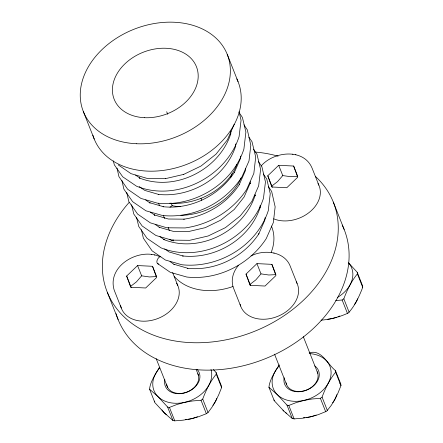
<?xml version="1.0" encoding="UTF-8"?>
<svg xmlns="http://www.w3.org/2000/svg" width="443" height="443" viewBox="0 0 443 443"><rect width="100%" height="100%" fill="white"/><g stroke="black" fill="none" stroke-linecap="round" stroke-linejoin="round"><path stroke-width="0.66" d="M154.679 401.89L154.729 401.065M159.126 367.823C155.521 374.501 150.199 381.606 149.573 389.209L154.895 402.654L164.497 413.042L172.92 420.451L174.769 420.85L183.125 420.169L191.149 418.768L198.879 416.614L206.355 413.712L208.038 412.516L211.876 407.377L215.403 401.535L218.637 394.946L221.594 387.586L216.273 374.136L216.106 372.546L213.404 369.506M221.594 387.586L221.428 385.991L216.106 372.546M279.251 364.844C275.125 371.71 269.77 379.28 268.929 387.26L274.25 400.705L283.852 411.093L292.275 418.502L294.124 418.901L302.48 418.22L310.504 416.819L318.235 414.665L326.629 411.242L331.231 405.428L334.764 399.586L337.992 392.996L340.955 385.637L335.628 372.186L335.462 370.597C327.632 364.428 321.43 348.813 309.159 352.921M340.955 385.637L340.789 384.042L335.462 370.597M321.025 320.178C330.472 319.425 339.825 316.978 348.386 312.935C355.042 305.659 359.201 296.456 362.712 287.33L357.39 273.879L357.224 272.29L348.552 262.865A30.417 22.709 -21.6 0 1 337.405 297.469M362.712 287.33L362.546 285.735L357.224 272.29M231.002 131.034L230.626 134.329L230.803 133.747C219.147 169.752 174.963 192.273 139.384 177.975L140.01 178.169L135.547 175.096M235.798 143.881L235.499 146.517L235.737 145.952C225.454 177.643 190.972 197.921 158.295 194.394L158.81 194.488L144.778 190.407L139.191 186.564M240.687 156.063L240.388 158.705L234.314 172.532L234.541 172.133C219.296 195.54 190.988 209.727 163.068 206.709L163.583 206.748L149.535 202.661L150.083 203.016L145.631 199.954M245.594 168.251L245.289 170.893L239.203 184.742L239.486 184.382C227.06 203.453 206.266 216.034 183.823 219.196L184.166 219.169L168.357 219.019L154.28 214.927L154.856 215.226L150.399 212.169M250.328 181.708L250.101 183.684L250.212 183.086L244.115 196.963L234.209 209.495L220.736 220.138L205.259 227.652L188.967 231.462L173.124 231.312L159.02 227.209L159.618 227.458L155.155 224.396M255.135 194.549L254.985 195.867L255.157 195.291C243.5 231.285 199.322 253.806 163.755 239.508L164.375 239.707L159.906 236.64M260.185 205.425L259.886 208.06L260.113 207.496C249.824 239.192 215.342 259.476 182.654 255.949L183.164 256.054L169.126 251.973L164.652 248.894M265.097 217.618L264.798 220.26L258.718 234.098L258.939 233.694C243.683 257.112 215.359 271.31 187.422 268.292L187.943 268.336L173.883 264.249L174.426 264.609L170.034 261.591M149.573 389.209L157.996 396.623L167.598 407.006L168.467 407.311L169.447 407.405L176.923 404.503L184.653 402.349L192.677 400.948L201.033 400.267L202.717 399.071C206.023 390.172 210.237 381.523 216.273 374.136M335.722 300.531L342.146 300.011L343.829 298.815C347.135 289.916 351.349 281.266 357.39 273.879M268.929 387.26L277.351 394.674L286.953 405.057L287.823 405.362L288.803 405.456L296.278 402.554L304.009 400.4L312.033 398.993L320.389 398.318L322.072 397.122C325.378 388.223 329.592 379.573 335.628 372.186M234.258 124.239L227.392 139.861L216.007 154.17L200.984 166.059L183.662 174.404M137.574 265.562L152.536 266.298L156.584 277.512L145.669 287.989L130.707 287.252L126.659 276.039L137.574 265.562L141.638 275.823L136.483 281.826L130.724 286.3L131.189 287.557M278.691 165.305L293.654 166.042L297.702 177.255L286.787 187.732L271.825 186.996L267.777 175.782L278.691 165.305L282.756 175.566L277.6 181.569L271.841 186.043L272.301 187.3M256.934 263.613L271.891 264.349L275.939 275.563L265.025 286.04L250.062 285.303L246.02 274.09L256.934 263.613L260.993 273.874L255.838 279.876L250.079 284.351L250.544 285.608M238.555 265.302C233.151 271.382 230.443 280.386 233.55 288.171L240.643 306.058M261.077 166.07C273.442 151.307 304.042 147.868 312.215 168.451L318.86 185.168M169.968 207.224L172.161 205.668A44.239 33.031 -21.6 0 0 180.622 206.665M251.065 255.899C264.1 249.193 284.96 251.236 290.458 266.758L297.103 283.476M118.264 164.901L130.99 173.65L147.475 178.518L165.654 178.607M165.317 178.69L183.801 174.365M297.713 176.303L290.536 176.702L282.756 175.566M275.956 274.61L268.779 275.003L260.993 273.874M160.2 256.857C139.645 246.873 106.702 265.75 114.194 290.121L121.282 308.007M292.624 154.197L292.934 154.253M295.536 154.701L295.891 154.762M273.78 253.008L274.134 253.069M151.506 254.454L151.816 254.509M154.424 254.958L154.779 255.018M141.638 275.823L149.424 276.958L156.6 276.559L152.536 266.298M157.459 263.502L170.35 272.356L186.808 277.036C217.834 280.386 249.293 264.621 266.237 238.611L273.348 222.536L275.142 206.815L271.681 191.526L268.308 186.414M339.764 383.206L340.789 384.042M238.999 112.384L242.421 117.467L245.887 132.064L243.899 149.081C232.414 184.465 193.912 207.102 157.426 203.165L140.946 198.425L127.667 189.25L118.951 176.668L116.991 168.113M243.971 124.821L247.344 129.932L250.799 145.221L248.999 160.959L241.878 177.034C224.928 203.06 193.453 218.831 162.409 215.475L145.941 210.802L132.645 201.681L123.879 189.139L121.925 180.583M248.927 137.269L252.001 141.705L255.705 156.983L253.845 173.396L246.685 189.416C232.935 210.519 209.927 224.44 185.091 227.946L166.867 227.796L150.376 222.862L137.635 214.102L128.83 201.604L126.665 192.295M253.479 149.175L256.94 154.158L260.589 169.442L258.673 185.827L251.807 201.46L240.211 215.951L225.382 227.663L208.193 235.975L189.698 240.305L171.851 240.134L155.958 235.51L142.142 225.963L133.792 214.052L131.577 204.76M258.385 161.562L261.863 166.612L265.451 181.907L263.485 198.254C250.417 238.627 200.862 263.867 160.975 247.836L147.109 238.395L138.764 226.495L136.488 217.225M263.347 173.988L266.775 179.072L270.241 193.657L268.275 210.674C256.796 246.053 218.305 268.685 181.824 264.748L165.35 260.002L152.082 250.816L143.371 238.234L141.411 229.684M333.308 202.086L344.145 229.452M293.654 166.042L297.463 175.661M343.829 298.815L349.15 312.26M342.146 300.011L347.473 313.456M227.215 54.295L238.046 81.662M267.777 175.782L271.841 186.043M303.317 336.691L317.814 373.316M271.891 264.349L275.701 273.968M322.072 397.122L327.394 410.567M320.389 398.318L325.71 411.763M246.02 274.09L250.079 284.351M274.533 354.167L286.505 384.363M288.803 405.456L294.124 418.901M286.953 405.057L292.275 418.502M166.69 111.714L167.709 114.283M200.984 198.326L201.748 200.253M171.17 203.165L172.166 205.69M158.555 203.232L159.558 205.757M163.306 215.22L164.58 218.449M168.135 227.425L169.409 230.637M172.964 239.613L173.468 240.898L173.008 240.743A55.303 41.288 -21.6 0 1 169.171 239.242M172.637 272.567L177.743 285.425M196.171 369.484L198.458 375.265M202.717 399.071L208.038 412.516M201.033 400.267L206.355 413.712M83.389 111.675L94.226 139.041M126.659 276.039L130.724 286.3M156.196 358.686L167.653 387.597M169.447 407.405L174.769 420.85M167.598 407.006L172.92 420.451M107.306 292.253L118.137 319.613M274.034 399.94L274.25 400.705M239.059 111.647L241.058 120.308L239.082 136.66C226.013 177.028 176.475 202.263 136.594 186.232L122.711 176.807L114.36 164.901L113.286 160.903M197.229 369.495A18.252 13.628 -21.6 0 1 185.606 392.648A18.252 13.628 -21.6 0 1 164.846 379.673M197.811 373.698A16.59 12.387 -21.6 0 1 186.054 392.376A16.59 12.387 -21.6 0 1 166.634 384.059M216.826 398.462A30.417 22.709 -21.6 0 1 212.939 405.312M197.462 416.785A30.417 22.709 -21.6 0 1 187.943 419.355M186.647 419.51A30.417 22.709 -21.6 0 1 185.362 419.621M166.38 414.676A30.417 22.709 -21.6 0 1 161.95 409.897M210.984 369.49A30.417 22.709 -21.6 0 1 175.284 403.274A30.417 22.709 -21.6 0 1 159.773 367.856M357.689 298.826A30.417 22.709 -21.6 0 1 354.45 304.524M339.792 316.009A30.417 22.709 -21.6 0 1 337.959 316.773M336.713 317.232A30.417 22.709 -21.6 0 1 327.765 319.253M309.624 353.608A30.417 22.709 -21.6 0 1 328.556 382.614A30.417 22.709 -21.6 0 1 285.918 399.802A30.417 22.709 -21.6 0 1 279.129 365.901M314.724 365.896A18.252 13.628 -21.6 0 1 306.462 390.172A18.252 13.628 -21.6 0 1 284.201 377.724M317.166 371.743A16.59 12.387 -21.6 0 1 305.82 390.289A16.59 12.387 -21.6 0 1 286.078 382.758M336.802 394.63A30.417 22.709 -21.6 0 1 332.693 402.831M316.202 415.08A30.417 22.709 -21.6 0 1 306.002 417.561M304.718 417.671A30.417 22.709 -21.6 0 1 303.444 417.738M286.776 413.474A30.417 22.709 -21.6 0 1 285.237 412.333M283.852 411.093A30.417 22.709 -21.6 0 1 282.922 410.102M317.996 183.496A30.417 22.709 -21.6 0 1 309.297 212.358A30.417 22.709 -21.6 0 1 273.663 218.836M296.24 281.803A30.417 22.709 -21.6 0 1 277.595 316.413A30.417 22.709 -21.6 0 1 240.1 304.258M176.558 283.215A30.417 22.709 -21.6 0 1 158.24 318.362A30.417 22.709 -21.6 0 1 120.607 305.592M158.766 264.017A4.458 2.691 -55.5 0 1 156.922 261.132L157.187 260.113A4.347 2.625 -55.5 0 1 160.77 256.309M271.393 226.013A55.303 41.288 -21.6 0 1 271.205 252.36M232.974 286.51A55.303 41.288 -21.6 0 1 174.188 276.321M315.327 176.347A121.664 90.837 -21.6 0 1 297.868 305.26A121.664 90.837 -21.6 0 1 138.205 327.67A121.664 90.837 -21.6 0 1 129.068 202.49M255.445 152.071A121.664 90.837 -21.6 0 1 278.088 156.18M342.217 225.099A121.664 90.837 -21.6 0 1 263.989 359.229A121.664 90.837 -21.6 0 1 116.055 313.627M232.071 173.656A44.239 33.031 -21.6 0 1 230.737 177.278M241.108 177.864A55.303 41.288 -21.6 0 1 180.894 215.364M236.822 78.893A77.42 57.806 -21.6 0 1 187.04 164.248A77.42 57.806 -21.6 0 1 92.897 135.226M236.955 164.386A55.303 41.288 -21.6 0 1 169.802 203.176M136.721 143.748A77.42 57.806 -21.6 0 0 227.575 55.237A77.42 57.806 -21.6 0 0 101.608 49.976A77.42 57.806 -21.6 0 0 136.721 143.748M144.684 117.705A44.239 33.031 -21.6 0 0 196.603 67.131A44.239 33.031 -21.6 0 0 124.616 64.124A44.239 33.031 -21.6 0 0 144.684 117.705"/></g></svg>
